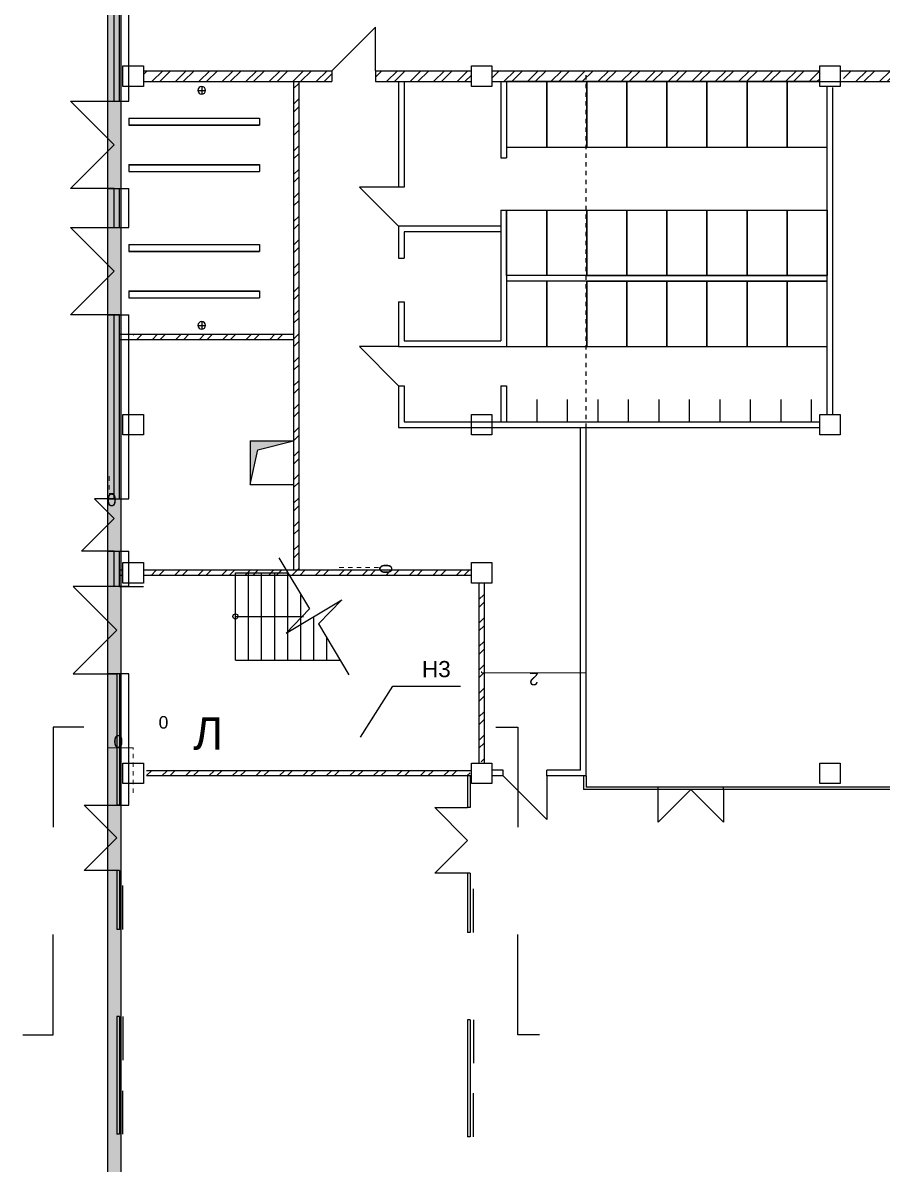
# Model space of a CAD drawing. Header units: metres. Extents: x 183920 to 188551, y 20757 to 23715.
# Drawn here: x 184278.84 to 184298.56, y 20920.39 to 20946.59 of the extents above; entities that cross this region are included whole.
import ezdxf

# ---------------------------------------------------------------- set-up
doc = ezdxf.new("R2010")
doc.units = ezdxf.units.M
for name, pattern in [('RayonDimensionSideLines', [0.02, 0, -0.02]), ('Style_11', [0]), ('Style_19', [0]), ('Style_2', [0]), ('Style_22', [0]), ('Style_24', [0]), ('Style_26', [4.7625e-07, 3.175e-07, -1.5875e-07]), ('Wall Style 01', [0])]:
    doc.linetypes.add(name, pattern=pattern)
for name, color, linetype, true_color in [('brick', 12, 'Continuous', 0xbd0000), ('COLON', 5, 'Continuous', 0x0000ff), ('DOORS', 8, 'Continuous', 0x414141), ('DRAW', 7, 'Continuous', 0xffffff), ('fac', 5, 'Continuous', 0x0000ff), ('GKL', 5, 'Continuous', 0x0000ff), ('Glass', 4, 'Continuous', 0x00ffff), ('MONOLIT', 7, 'Continuous', 0x691639), ('Sanita', 4, 'Continuous', 0x00ffff), ('SENDVICH', 2, 'Continuous', 0xffff00), ('TEXT', 2, 'Continuous', 0xffff00), ('WALL', 7, 'Continuous', 0x000000), ('Walls', 7, 'Continuous', 0x68db4c)]:
    doc.layers.add(name, color=color, linetype=linetype, true_color=true_color)
doc.styles.add('Style_26', font='', dxfattribs={"height": 0.288})
doc.styles.add('Style_31', font='', dxfattribs={"height": 0.288})
doc.styles.add('Style_40', font='', dxfattribs={"height": 0.288})
doc.styles.add('Style_42', font='', dxfattribs={"height": 0.288})
doc.styles.add('Style_43', font='', dxfattribs={"height": 0.288})
doc.styles.add('Style_8', font='', dxfattribs={"height": 0.7417068750000001})
doc.styles.add('Style_9', font='', dxfattribs={"height": 0.3708534375})
doc.styles.get('Style_26').set_extended_font_data('arial')
doc.styles.get('Style_31').set_extended_font_data('arial')
doc.styles.get('Style_40').set_extended_font_data('arial')
doc.styles.get('Style_42').set_extended_font_data('arial')
doc.styles.get('Style_43').set_extended_font_data('arial')
doc.styles.get('Style_8').set_extended_font_data('arial')
doc.styles.get('Style_9').set_extended_font_data('arial')
doc.dimstyles.new('Style_11', dxfattribs={"dimtxt": 0.288, "dimasz": 0.002, "dimexe": 0.002, "dimexo": 0, "dimgap": 0.001, "dimtad": 0, "dimtih": 1, "dimtoh": 1, "dimdec": 0, "dimrnd": 1, "dimzin": 0, "dimdsep": 46, "dimtxsty": 'Style_31', "dimcen": 0.09, "dimadec": 0, "dimazin": 0, "dimtfac": 1, "dimtdec": 4, "dimtix": 1, "dimtofl": 0, "dimtmove": 2, "dimatfit": 3, "dimfxl": 1, "dimtolj": 1, "dimtzin": 0, "dimlwd": 5, "dimlwe": 5, "dimarcsym": 0})
doc.dimstyles.new('Style_20', dxfattribs={"dimtxt": 0.288, "dimasz": 0.002, "dimexe": 0.002, "dimexo": 0, "dimgap": 0.001, "dimtad": 0, "dimtih": 1, "dimtoh": 1, "dimdec": 0, "dimrnd": 1, "dimzin": 0, "dimdsep": 46, "dimtxsty": 'Style_40', "dimcen": 0.09, "dimadec": 0, "dimazin": 0, "dimtfac": 1, "dimtdec": 4, "dimtix": 1, "dimtofl": 0, "dimtmove": 2, "dimatfit": 3, "dimfxl": 1, "dimtolj": 1, "dimtzin": 0, "dimlwd": 5, "dimlwe": 5, "dimarcsym": 0})
doc.dimstyles.new('Style_22', dxfattribs={"dimtxt": 0.288, "dimasz": 0.002, "dimexe": 0.002, "dimexo": 0, "dimgap": 0.001, "dimtad": 0, "dimtih": 1, "dimtoh": 1, "dimdec": 0, "dimrnd": 1, "dimzin": 0, "dimdsep": 46, "dimtxsty": 'Style_42', "dimcen": 0.09, "dimadec": 0, "dimazin": 0, "dimtfac": 1, "dimtdec": 4, "dimtix": 1, "dimtofl": 0, "dimtmove": 2, "dimatfit": 3, "dimfxl": 1, "dimtolj": 1, "dimtzin": 0, "dimlwd": 5, "dimlwe": 5, "dimarcsym": 0})
doc.dimstyles.new('Style_23', dxfattribs={"dimtxt": 0.288, "dimasz": 0.002, "dimexe": 0.002, "dimexo": 0, "dimgap": 0.001, "dimtad": 0, "dimtih": 1, "dimtoh": 1, "dimdec": 0, "dimrnd": 1, "dimzin": 0, "dimdsep": 46, "dimtxsty": 'Style_43', "dimcen": 0.09, "dimadec": 0, "dimazin": 0, "dimtfac": 1, "dimtdec": 4, "dimtix": 1, "dimtofl": 0, "dimtmove": 2, "dimatfit": 3, "dimfxl": 1, "dimtolj": 1, "dimtzin": 0, "dimlwd": 5, "dimlwe": 5, "dimarcsym": 0})
doc.dimstyles.new('Style_6', dxfattribs={"dimtxt": 0.288, "dimasz": 0.002, "dimexe": 0.002, "dimexo": 0, "dimgap": 0.001, "dimtad": 0, "dimtih": 1, "dimtoh": 1, "dimdec": 0, "dimrnd": 1, "dimzin": 0, "dimdsep": 46, "dimtxsty": 'Style_26', "dimcen": 0.09, "dimadec": 0, "dimazin": 0, "dimtfac": 1, "dimtdec": 4, "dimtix": 1, "dimtofl": 0, "dimtmove": 2, "dimatfit": 3, "dimfxl": 1, "dimtolj": 1, "dimtzin": 0, "dimlwd": 5, "dimlwe": 5, "dimarcsym": 0})
pattern_1 = [(45, (-3.600000000000116, 82), (-0.2694076836320746, 0.2694076836320746), []), (45, (-3.420394800000009, 82), (-0.2694076836320746, 0.2694076836320746), [])]
pattern_2 = [(45, (-3.6, 82), (-0.2694076836320746, 0.2694076836320746), []), (45, (-3.420394800000009, 82), (-0.2694076836320746, 0.2694076836320746), [])]

# ---------------------------------------------------------------- blocks, each defined once
blk = doc.blocks.new('*D25')
at = {"layer": 'Defpoints', "color": 0}
for p in [(184289.3674337186, 20931.69432643105), (184289.3674337186, 20931.6700559932), (184291.7674337187, 20931.69432643105)]:
    blk.add_point(p, dxfattribs=at)
at = {"layer": 'Glass', "color": 0, "linetype": 'RayonDimensionSideLines', "lineweight": 5}
for p, q in [((184289.3674337186, 20931.69432643105), (184289.3674337186, 20931.6680559932)), ((184291.7674337187, 20931.69432643105), (184291.7674337187, 20931.6680559932))]:
    blk.add_line(p, q, dxfattribs=at)
at = {"layer": 'Glass', "color": 0, "lineweight": 5}
blk.add_line((184291.7654337187, 20931.6700559932), (184289.3694337186, 20931.6700559932), dxfattribs=at)
at = {"layer": 'Glass', "color": 0}
for points in [[(184289.3694337186, 20931.67038932654), (184289.3694337186, 20931.66972265987), (184289.3674337186, 20931.6700559932)], [(184291.7654337187, 20931.66972265987), (184291.7654337187, 20931.67038932654), (184291.7674337187, 20931.6700559932)]]:
    blk.add_solid(points, dxfattribs=at)
at = {"layer": 'Glass', "color": 0, "insert": (184290.5674337187, 20931.5250559932), "char_height": 0.288, "attachment_point": 5, "rotation": 180, "style": 'Style_43'}
blk.add_mtext('\\A1;2 ', dxfattribs=at)
blk = doc.blocks.new('*D51')
at = {"layer": 'brick', "color": 0, "linetype": 'RayonDimensionSideLines', "lineweight": 5}
for p, q in [((184286.1013550665, 20934.0865425922), (184287.0252502673, 20934.0865425922)), ((184286.1013550665, 20934.02154259391), (184287.0252502673, 20934.02154259391))]:
    blk.add_line(p, q, dxfattribs=at)
at = {"layer": 'brick', "color": 0, "lineweight": 5}
blk.add_line((184287.0232502673, 20934.0845425922), (184287.0232502673, 20934.02354259391), dxfattribs=at)
at = {"layer": 'brick', "color": 0}
for points in [[(184287.0235836006, 20934.0845425922), (184287.022916934, 20934.0845425922), (184287.0232502673, 20934.0865425922)], [(184287.022916934, 20934.02354259391), (184287.0235836006, 20934.02354259391), (184287.0232502673, 20934.02154259391)]]:
    blk.add_solid(points, dxfattribs=at)
at = {"layer": 'Defpoints', "color": 0}
for p in [(184286.1013550665, 20934.0865425922), (184286.1013550665, 20934.02154259391), (184287.0232502673, 20934.02154259391)]:
    blk.add_point(p, dxfattribs=at)
at = {"layer": 'brick', "color": 0, "insert": (184287.1682502673, 20934.05404259306), "char_height": 0.288, "attachment_point": 5, "rotation": 270, "style": 'Style_31'}
blk.add_mtext('\\A1;0 ', dxfattribs=at)
blk = doc.blocks.new('*D111')
at = {"layer": 'Defpoints', "color": 0}
for p in [(184280.7874337187, 20929.94932839876), (184280.7874337187, 20929.70152286992), (184281.2674337187, 20929.70152286992)]:
    blk.add_point(p, dxfattribs=at)
at = {"layer": 'SENDVICH', "color": 0, "linetype": 'RayonDimensionSideLines', "lineweight": 5}
for p, q in [((184280.7874337187, 20929.70152286992), (184280.7874337187, 20929.95132839876)), ((184281.2674337187, 20929.70152286992), (184281.2674337187, 20929.95132839876))]:
    blk.add_line(p, q, dxfattribs=at)
at = {"layer": 'SENDVICH', "color": 0, "lineweight": 5}
blk.add_line((184281.2654337187, 20929.94932839876), (184280.7894337187, 20929.94932839876), dxfattribs=at)
at = {"layer": 'SENDVICH', "color": 0}
for points in [[(184280.7894337187, 20929.94966173209), (184280.7894337187, 20929.94899506543), (184280.7874337187, 20929.94932839876)], [(184281.2654337187, 20929.94899506543), (184281.2654337187, 20929.94966173209), (184281.2674337187, 20929.94932839876)]]:
    blk.add_solid(points, dxfattribs=at)
at = {"layer": 'SENDVICH', "color": 0, "insert": (184281.0274337186, 20930.09432839876), "char_height": 0.288, "attachment_point": 5, "rotation": 180, "style": 'Style_26'}
blk.add_mtext('\\A1;0 ', dxfattribs=at)
blk = doc.blocks.new('*D118')
at = {"layer": 'Defpoints', "color": 0}
for p in [(184280.8174337187, 20936.17789154683), (184280.9324337186, 20936.17789154683), (184280.8174337187, 20935.78334811245)]:
    blk.add_point(p, dxfattribs=at)
at = {"layer": 'TEXT', "color": 0, "linetype": 'RayonDimensionSideLines', "lineweight": 5}
for p, q in [((184280.8174337187, 20936.17789154683), (184280.8174337187, 20935.78134811245)), ((184280.9324337186, 20936.17789154683), (184280.9324337186, 20935.78134811245))]:
    blk.add_line(p, q, dxfattribs=at)
at = {"layer": 'TEXT', "color": 0, "lineweight": 5}
blk.add_line((184280.9304337186, 20935.78334811245), (184280.8194337187, 20935.78334811245), dxfattribs=at)
at = {"layer": 'TEXT', "color": 0}
for points in [[(184280.8194337187, 20935.78368144578), (184280.8194337187, 20935.78301477911), (184280.8174337187, 20935.78334811245)], [(184280.9304337186, 20935.78301477911), (184280.9304337186, 20935.78368144578), (184280.9324337186, 20935.78334811245)]]:
    blk.add_solid(points, dxfattribs=at)
at = {"layer": 'TEXT', "color": 0, "insert": (184280.8749337186, 20935.63834811245), "char_height": 0.288, "attachment_point": 5, "rotation": 180, "style": 'Style_40'}
blk.add_mtext('\\A1;0 ', dxfattribs=at)
blk = doc.blocks.new('*D153')
at = {"layer": 'Defpoints', "color": 0}
for p in [(184281.2674337187, 20929.94932839876), (184281.2674337187, 20928.91114983366), (184281.3674337186, 20928.91114983366)]:
    blk.add_point(p, dxfattribs=at)
at = {"layer": 'SENDVICH', "color": 0, "linetype": 'RayonDimensionSideLines', "lineweight": 5}
for p, q in [((184281.2674337187, 20928.91114983366), (184281.2674337187, 20929.95132839876)), ((184281.3674337186, 20928.91114983366), (184281.3674337186, 20929.95132839876))]:
    blk.add_line(p, q, dxfattribs=at)
at = {"layer": 'SENDVICH', "color": 0, "lineweight": 5}
blk.add_line((184281.3654337186, 20929.94932839876), (184281.2694337187, 20929.94932839876), dxfattribs=at)
at = {"layer": 'SENDVICH', "color": 0}
for points in [[(184281.2694337187, 20929.94966173209), (184281.2694337187, 20929.94899506543), (184281.2674337187, 20929.94932839876)], [(184281.3654337186, 20929.94899506543), (184281.3654337186, 20929.94966173209), (184281.3674337186, 20929.94932839876)]]:
    blk.add_solid(points, dxfattribs=at)
at = {"layer": 'SENDVICH', "color": 0, "insert": (184282.0641347978, 20930.53432839876), "char_height": 0.288, "attachment_point": 5, "rotation": 180, "style": 'Style_42'}
blk.add_mtext('\\A1;0 ', dxfattribs=at)
blk = doc.blocks.new('AC584E3954')
at = {"layer": 'Glass', "linetype": 'Style_19'}
for points in [[(-0.8850831972660963, -1.234254007406082), (-0.8850831972660963, -1.174254007406082)], [(0.6149168027339037, -1.234254007406082), (0.6149168027339037, -1.984254007406082), (-0.1350831972660962, -1.234254007406082), (-0.8850831972660963, -1.984254007406082), (-0.8850831972660963, -1.234254007406082)], [(0.6149168027339037, -1.234254007406082), (0.6149168027339037, -1.174254007406082)]]:
    blk.add_lwpolyline(points, dxfattribs=at)

msp = doc.modelspace()

# ---------------------------------------------------------------- hatches: boundary and pattern name
at = {"layer": 'brick', "transparency": 33554483}
msp.add_hatch(color=256, dxfattribs=at).paths.add_polyline_path([(184285.0524337187, 20936.99154259391), (184284.0524337187, 20936.99154259391), (184284.0524337187, 20935.99154259391), (184284.2308287312, 20936.78941751469), (184285.0524337187, 20936.99154259391)], flags=0)
at = {"layer": 'DRAW'}
h = msp.add_hatch(dxfattribs=at)
h.set_pattern_fill('PATTERN_6', color=256, scale=0.04, style=0, pattern_type=2)
h.set_pattern_definition(pattern_2)
h.paths.add_polyline_path([(184285.9324337186, 20945.48654259391), (184281.6024337187, 20945.48654259391), (184281.6024337187, 20945.36154259391), (184285.9324337186, 20945.36154259391), (184285.9324337186, 20945.48654259391)], flags=0)
h.paths.add_polyline_path([(184285.9324337186, 20945.36154259391), (184281.6024337187, 20945.36154259391), (184281.6024337187, 20945.23654259391), (184285.9324337186, 20945.23654259391), (184285.9324337186, 20945.36154259391)], flags=0)
h = msp.add_hatch(dxfattribs=at)
h.set_pattern_fill('PATTERN_6', color=256, scale=0.04, style=0, pattern_type=2)
h.set_pattern_definition(pattern_2)
h.paths.add_polyline_path([(184289.1324337187, 20945.48654259391), (184286.9324337186, 20945.48654259391), (184286.9324337186, 20945.36154259391), (184289.1324337187, 20945.36154259391), (184289.1324337187, 20945.48654259391)], flags=0)
h.paths.add_polyline_path([(184289.1324337187, 20945.36154259391), (184286.9324337186, 20945.36154259391), (184286.9324337186, 20945.23654259391), (184289.1324337187, 20945.23654259391), (184289.1324337187, 20945.36154259391)], flags=0)
h = msp.add_hatch(dxfattribs=at)
h.set_pattern_fill('PATTERN_6', color=256, scale=0.04, style=0, pattern_type=2)
h.set_pattern_definition(pattern_2)
h.paths.add_polyline_path([(184291.7674337187, 20945.48654259391), (184289.6024337187, 20945.48654259391), (184289.6024337187, 20945.36154259391), (184291.7674337187, 20945.36154259391), (184291.7674337187, 20945.48654259391)], flags=0)
h.paths.add_polyline_path([(184291.7674337187, 20945.36154259391), (184289.6024337187, 20945.36154259391), (184289.6024337187, 20945.23654259391), (184291.7674337187, 20945.23654259391), (184291.7674337187, 20945.36154259391)], flags=0)
h.paths.add_polyline_path([(184297.1324337187, 20945.48654259391), (184291.7674337187, 20945.48654259391), (184291.7674337187, 20945.36154259391), (184297.1324337187, 20945.36154259391), (184297.1324337187, 20945.48654259391)], flags=0)
h.paths.add_polyline_path([(184297.1324337187, 20945.36154259391), (184291.7674337187, 20945.36154259391), (184291.7674337187, 20945.23654259391), (184297.1324337187, 20945.23654259391), (184297.1324337187, 20945.36154259391)], flags=0)
h = msp.add_hatch(dxfattribs=at)
h.set_pattern_fill('PATTERN_0', color=256, scale=0.04, style=0, pattern_type=2)
h.set_pattern_definition(pattern_1)
edge = h.paths.add_edge_path(flags=0)
edge.add_line((184313.1337672897, 20945.48654259391), (184305.6011001476, 20945.48654259391))
edge.add_arc((184305.3674337187, 20945.36154259395), 0.2649999999874382, -9.55702716964879e-09, 28.14458129912009, ccw=False)
edge.add_arc((184305.3674337187, 20945.36154259387), 0.2649999999903344, -28.144581298963203, 9.400025646755239e-09, ccw=False)
edge.add_line((184305.6011001476, 20945.23654259391), (184313.1337672897, 20945.23654259391))
edge.add_arc((184313.3674337187, 20945.36154259392), 0.2650000000050169, 180.0000000031585, 208.1445813115076, ccw=False)
edge.add_arc((184313.3674337187, 20945.3615425939), 0.2650000000026288, 151.855418688363, 179.9999999969709, ccw=False)
edge.add_line((184313.1337672897, 20945.48654259391), (184313.1337672897, 20945.48654259391))
edge = h.paths.add_edge_path(flags=0)
edge.add_line((184321.1337672897, 20945.48654259391), (184313.6011001476, 20945.48654259391))
edge.add_arc((184313.3674337187, 20945.36154259395), 0.2649999999874382, -9.55702716964879e-09, 28.14458129912009, ccw=False)
edge.add_arc((184313.3674337187, 20945.36154259387), 0.2649999999903344, -28.144581298963203, 9.400025646755239e-09, ccw=False)
edge.add_line((184313.6011001476, 20945.23654259391), (184321.1337672897, 20945.23654259391))
edge.add_arc((184321.3674337187, 20945.36154259392), 0.2650000000050823, 180.0000000031621, 208.1445813115041, ccw=False)
edge.add_arc((184321.3674337187, 20945.3615425939), 0.265000000002498, 151.8554186883559, 179.999999996978, ccw=False)
edge.add_line((184321.1337672897, 20945.48654259391), (184321.1337672897, 20945.48654259391))
edge = h.paths.add_edge_path(flags=0)
edge.add_arc((184329.3674337187, 20945.3615425939), 0.2650000000025853, 151.8554186883606, 179.9999999969732, ccw=False)
edge.add_line((184329.1337672897, 20945.48654259391), (184321.6011001476, 20945.48654259391))
edge.add_arc((184321.3674337187, 20945.36154259395), 0.2649999999873728, -9.560608305037022e-09, 28.144581299123615, ccw=False)
edge.add_arc((184321.3674337187, 20945.36154259387), 0.2649999999903997, -28.144581298959622, 9.39661504162359e-09, ccw=False)
edge.add_line((184321.6011001476, 20945.23654259391), (184329.1337672897, 20945.23654259391))
edge.add_arc((184329.3674337187, 20945.36154259392), 0.2650000000050823, 180.0000000031621, 208.1445813115041, ccw=False)
edge.add_line((184329.1024337187, 20945.36154259391), (184329.1024337187, 20945.36154259391))
edge = h.paths.add_edge_path(flags=0)
edge.add_line((184329.6799337186, 20945.48654259391), (184329.6011001476, 20945.48654259391))
edge.add_arc((184329.3674337187, 20945.36154259395), 0.2649999999880987, -9.52110212892876e-09, 28.14458129908428, ccw=False)
edge.add_arc((184329.3674337187, 20945.36154259387), 0.2649999999905304, -28.144581298952573, 9.389395927428268e-09, ccw=False)
edge.add_line((184329.6011001476, 20945.23654259391), (184329.8049337186, 20945.23654259391))
edge.add_line((184329.8049337186, 20945.23654259391), (184329.6799337186, 20945.48654259391))
edge.add_line((184329.6799337186, 20945.48654259391), (184329.6799337186, 20945.48654259391))
edge = h.paths.add_edge_path(flags=0)
edge.add_spline(control_points=[(184297.6565703646, 20945.23654259391), (184297.6914394305, 20945.31719799207), (184297.6914394305, 20945.40588719575), (184297.6565703646, 20945.48654259391)], knot_values=[0, 0, 0, 0, 1, 1, 1, 1], degree=3, periodic=0)
edge.add_line((184297.6565703646, 20945.48654259391), (184305.1337672897, 20945.48654259391))
edge.add_spline(control_points=[(184305.1337672897, 20945.48654259391), (184305.0913037434, 20945.40716415197), (184305.0913037434, 20945.31592103585), (184305.1337672897, 20945.23654259391)], knot_values=[0, 0, 0, 0, 1, 1, 1, 1], degree=3, periodic=0)
edge.add_line((184305.1337672897, 20945.23654259391), (184297.6565703646, 20945.23654259391))
h = msp.add_hatch(dxfattribs=at)
h.set_pattern_fill('PATTERN_6', color=256, scale=0.04, style=0, pattern_type=2)
h.set_pattern_definition(pattern_2)
h.paths.add_polyline_path([(184285.0524337187, 20939.44154259391), (184281.3674337186, 20939.44154259391), (184281.3674337186, 20939.32154259391), (184285.0524337187, 20939.32154259391), (184285.0524337187, 20939.44154259391)], flags=0)
h.paths.add_polyline_path([(184281.2674337187, 20939.44154259391), (184281.0524337187, 20939.44154259391), (184281.0524337187, 20939.32154259391), (184281.2674337187, 20939.32154259391), (184281.2674337187, 20939.44154259391)], flags=0)
h.paths.add_polyline_path([(184285.1724337187, 20945.23654259391), (184285.0524337187, 20945.23654259391), (184285.0524337187, 20937.36154259391), (184285.1724337187, 20937.36154259391), (184285.1724337187, 20945.23654259391)], flags=0)
h.paths.add_polyline_path([(184285.1724337187, 20937.36154259391), (184285.0524337187, 20937.36154259391), (184285.0524337187, 20934.02154259391), (184285.1724337187, 20934.02154259391), (184285.1724337187, 20937.36154259391)], flags=0)
h = msp.add_hatch(dxfattribs=at)
h.set_pattern_fill('PATTERN_0', color=256, scale=0.04, style=0, pattern_type=2)
h.set_pattern_definition(pattern_1)
edge = h.paths.add_edge_path(flags=0)
edge.add_line((184284.7314337183, 20934.02154259391), (184281.6255519087, 20934.02154259391))
edge.add_arc((184281.3674337187, 20933.961542594), 0.2649999999770868, -1.8718083083513193e-08, 13.086104739404675, ccw=False)
edge.add_arc((184281.3674337187, 20933.96154259382), 0.2649999999989385, -13.086104738862787, 1.896262347145239e-08, ccw=False)
edge.add_line((184281.6255519087, 20933.90154259391), (184284.8034337184, 20933.90154259391))
edge.add_line((184284.8034337184, 20933.90154259391), (184284.7314337183, 20934.02154259391))
edge.add_line((184284.7314337183, 20934.02154259391), (184284.7314337183, 20934.02154259391))
edge = h.paths.add_edge_path(flags=0)
edge.add_line((184289.1093155287, 20934.02154259391), (184284.7314337183, 20934.02154259391))
edge.add_line((184284.7314337183, 20934.02154259391), (184284.8034337184, 20933.90154259391))
edge.add_line((184284.8034337184, 20933.90154259391), (184289.1093155287, 20933.90154259391))
edge.add_arc((184289.3674337186, 20933.96154259382), 0.2649999999986775, 179.9999999810309, 193.0861047388693, ccw=False)
edge.add_arc((184289.3674337186, 20933.961542594), 0.2649999999778771, 166.9138952606149, 180.0000000186984, ccw=False)
edge.add_line((184289.1093155287, 20934.02154259391), (184289.1093155287, 20934.02154259391))
edge = h.paths.add_edge_path(flags=0)
edge.add_arc((184289.3674337186, 20933.96154259396), 0.2650000000545018, 256.9138952420389, 283.08610475796115, ccw=False)
edge.add_line((184289.3074337186, 20933.70342440393), (184289.3074337186, 20929.61966078389))
edge.add_arc((184289.3674337186, 20929.36154259386), 0.2650000000539876, 76.91389524201298, 103.08610475798702, ccw=False)
edge.add_line((184289.4274337187, 20929.61966078389), (184289.4274337187, 20933.70342440393))
edge.add_line((184289.4274337187, 20933.70342440393), (184289.4274337187, 20933.70342440393))
edge = h.paths.add_edge_path(flags=0)
edge.add_spline(control_points=[(184281.6766666406, 20929.30154259391), (184281.6843745148, 20929.34126806837), (184281.6843745148, 20929.38181711945), (184281.6766666406, 20929.42154259391)], knot_values=[0, 0, 0, 0, 1, 1, 1, 1], degree=3, periodic=0)
edge.add_line((184281.6766666406, 20929.42154259391), (184289.1093155287, 20929.42154259391))
edge.add_spline(control_points=[(184289.1093155287, 20929.42154259391), (184289.1001084408, 20929.38193397941), (184289.1001084408, 20929.34115120842), (184289.1093155287, 20929.30154259391)], knot_values=[0, 0, 0, 0, 1, 1, 1, 1], degree=3, periodic=0)
edge.add_line((184289.1093155287, 20929.30154259391), (184281.6766666406, 20929.30154259391))
at = {"layer": 'Walls', "transparency": 33554483}
msp.add_hatch(color=256, dxfattribs=at).paths.add_polyline_path([(184280.7873232882, 20827.01502501898), (184280.7874337187, 20949.5636759183), (184281.0874337186, 20949.56367591777), (184281.0874335005, 20827.01513549003), (184280.7873232882, 20827.01502501898)], flags=0)

# ---------------------------------------------------------------- linework, layer by layer
at = {"layer": 'brick', "linetype": 'Style_19'}
for points in [[(184281.6024337187, 20945.48654259391), (184285.9324337186, 20945.48654259391)], [(184285.9324337186, 20945.48654259391), (184285.9324337186, 20945.23654259391)], [(184286.9324337186, 20945.48654259391), (184286.9324337186, 20945.23654259391)], [(184286.9324337186, 20945.48654259391), (184289.1337672897, 20945.48654259391)], [(184289.6024337187, 20945.48654259391), (184297.1324337187, 20945.48654259391)], [(184297.6024337187, 20945.48654259391), (184305.1337672897, 20945.48654259391)], [(184281.6024337187, 20945.23654259391), (184285.9324337186, 20945.23654259391)], [(184282.9424337187, 20945.12454259391), (184282.9424337187, 20944.94854259391)], [(184285.0524337187, 20945.23654259391), (184285.0524337187, 20934.02154259391)], [(184285.1724337187, 20945.23654259391), (184285.1724337187, 20934.02154259391)], [(184286.9324337186, 20945.23654259391), (184289.1337672897, 20945.23654259391)], [(184289.6024337187, 20945.23654259391), (184305.1337672897, 20945.23654259391)], [(184282.8544337187, 20945.03654259391), (184283.0304337186, 20945.03654259391)], [(184282.8544337187, 20939.64154259391), (184283.0304337186, 20939.64154259391)], [(184282.9424337187, 20939.72954259391), (184282.9424337187, 20939.55354259391)], [(184281.0524337187, 20939.44154259391), (184285.0524337187, 20939.44154259391)], [(184281.0524337187, 20939.32154259391), (184285.0524337187, 20939.32154259391)], [(184284.0524337187, 20936.99154259391), (184284.0524337187, 20935.99154259391)], [(184284.0524337187, 20936.99154259391), (184285.0524337187, 20936.99154259391)], [(184284.2308287312, 20936.78941751469), (184285.0524337187, 20936.99154259391)], [(184284.0524337187, 20935.99154259391), (184284.2308287312, 20936.78941751469)], [(184284.0524337187, 20935.99154259391), (184285.0524337187, 20935.99154259391)], [(184281.1324337187, 20934.02154259391), (184281.0524337187, 20934.02154259391)], [(184281.1324337187, 20934.02154259391), (184281.0524337187, 20934.02154259391)], [(184281.1324337187, 20933.90154259391), (184281.0524337187, 20933.90154259391)], [(184289.1324337187, 20934.02154259391), (184281.6024337187, 20934.02154259391)], [(184289.1324337187, 20933.90154259391), (184281.6024337187, 20933.90154259391)], [(184289.3074337186, 20933.72654259391), (184289.3074337186, 20929.59654259391)], [(184289.4274337187, 20933.72654259391), (184289.4274337187, 20929.59654259391)], [(184289.1324337187, 20929.42154259391), (184281.6766666406, 20929.42154259391)], [(184289.1324337187, 20929.30154259391), (184281.6766666406, 20929.30154259391)]]:
    msp.add_lwpolyline(points, dxfattribs=at)
for points in [[(184283.0304337186, 20945.03654259391, 1), (184282.8544337187, 20945.03654259391, 1), (184283.0304337186, 20945.03654259391)], [(184283.0304337186, 20939.64154259391, 1), (184282.8544337187, 20939.64154259391, 1), (184283.0304337186, 20939.64154259391)]]:
    msp.add_lwpolyline(points, format="xyb", close=True, dxfattribs=at)
at = {"layer": 'COLON', "linetype": 'Style_2'}
for points in [[(184281.1324337187, 20945.59654259391), (184281.6024337187, 20945.59654259391), (184281.6024337187, 20945.12654259391), (184281.1324337187, 20945.12654259391), (184281.1324337187, 20945.59654259391)], [(184289.1324337187, 20945.59654259391), (184289.6024337187, 20945.59654259391), (184289.6024337187, 20945.12654259391), (184289.1324337187, 20945.12654259391), (184289.1324337187, 20945.59654259391)], [(184297.1324337187, 20945.59654259391), (184297.6024337187, 20945.59654259391), (184297.6024337187, 20945.12654259391), (184297.1324337187, 20945.12654259391), (184297.1324337187, 20945.59654259391)], [(184281.1324337187, 20937.59654259391), (184281.6024337187, 20937.59654259391), (184281.6024337187, 20937.12654259391), (184281.1324337187, 20937.12654259391), (184281.1324337187, 20937.59654259391)], [(184289.1324337187, 20937.59654259391), (184289.6024337187, 20937.59654259391), (184289.6024337187, 20937.12654259391), (184289.1324337187, 20937.12654259391), (184289.1324337187, 20937.59654259391)], [(184297.1324337187, 20937.59654259391), (184297.6024337187, 20937.59654259391), (184297.6024337187, 20937.12654259391), (184297.1324337187, 20937.12654259391), (184297.1324337187, 20937.59654259391)], [(184281.1324337187, 20934.19654259391), (184281.6024337187, 20934.19654259391), (184281.6024337187, 20933.72654259391), (184281.1324337187, 20933.72654259391), (184281.1324337187, 20934.19654259391)], [(184289.1324337187, 20934.19654259391), (184289.6024337187, 20934.19654259391), (184289.6024337187, 20933.72654259391), (184289.1324337187, 20933.72654259391), (184289.1324337187, 20934.19654259391)], [(184281.1324337187, 20929.59654259391), (184281.6024337187, 20929.59654259391), (184281.6024337187, 20929.12654259391), (184281.1324337187, 20929.12654259391), (184281.1324337187, 20929.59654259391)], [(184289.1324337187, 20929.59654259391), (184289.6024337187, 20929.59654259391), (184289.6024337187, 20929.12654259391), (184289.1324337187, 20929.12654259391), (184289.1324337187, 20929.59654259391)], [(184297.1324337187, 20929.59654259391), (184297.6024337187, 20929.59654259391), (184297.6024337187, 20929.12654259391), (184297.1324337187, 20929.12654259391), (184297.1324337187, 20929.59654259391)]]:
    msp.add_lwpolyline(points, close=True, dxfattribs=at)
at = {"layer": 'DOORS', "linetype": 'Style_24'}
msp.add_lwpolyline([(184286.9324337186, 20945.48654259391), (184286.9324337186, 20946.48654259391), (184285.9324337186, 20945.48654259391)], dxfattribs=at)
at = {"layer": 'DOORS', "linetype": 'Style_19'}
for points in [[(184280.9324337186, 20942.78654259391), (184279.9324337186, 20942.78654259391), (184280.9324337186, 20943.78654259391), (184279.9324337186, 20944.78654259391), (184280.9324337186, 20944.78654259391)], [(184287.4624337186, 20942.81654259391), (184286.5624337186, 20942.81654259392), (184287.4624337186, 20941.91654259391)], [(184280.9324337186, 20939.88654259391), (184279.9324337186, 20939.88654259391), (184280.9324337186, 20940.88654259391), (184279.9324337186, 20941.88654259391), (184280.9324337186, 20941.88654259391)], [(184287.4624337186, 20939.15654259392), (184286.5624337186, 20939.15654259392), (184287.4624337186, 20938.25654259392)], [(184280.9324337186, 20935.66154259391), (184280.4824337187, 20935.66154259391), (184280.9324337186, 20935.21154259391)], [(184280.9324337186, 20934.46154259391), (184280.1824337186, 20934.46154259391), (184280.9324337186, 20935.21154259391)], [(184290.8624337183, 20929.30154259391), (184290.8624337183, 20928.30154259391), (184289.8624337183, 20929.30154259391)]]:
    msp.add_lwpolyline(points, dxfattribs=at)
at = {"layer": 'fac', "linetype": 'Style_19'}
msp.add_lwpolyline([(184281.0524337187, 20933.64654259391), (184281.6024337187, 20933.64654259391)], dxfattribs=at)
at = {"layer": 'GKL', "linetype": 'Style_26'}
msp.add_lwpolyline([(184291.7674337187, 20929.28654259391), (184291.7674337187, 20945.48654259391)], dxfattribs=at)
at = {"layer": 'GKL', "linetype": 'Style_19'}
for points in [[(184287.4624337186, 20945.23654259391), (184287.4624337186, 20942.81654259391)], [(184287.5924337186, 20945.23654259391), (184287.5924337186, 20942.81654259391)], [(184289.8124337186, 20945.23654259391), (184289.8124337186, 20943.48654259391)], [(184289.9424337187, 20945.23654259391), (184289.9424337187, 20943.48654259391)], [(184297.3024337187, 20937.59654259391), (184297.3024337187, 20945.10463794234)], [(184297.4324337186, 20937.59654259391), (184297.4324337186, 20945.10463794234)], [(184289.8124337186, 20943.48654259391), (184289.9424337187, 20943.48654259391)], [(184287.5924337186, 20942.81654259391), (184287.4624337186, 20942.81654259391)], [(184289.8124337186, 20942.28654259391), (184289.9424337187, 20942.28654259391)], [(184289.8124337186, 20942.28654259391), (184289.8124337186, 20939.28654259392)], [(184289.9424337187, 20942.28654259391), (184289.9424337187, 20939.15654259391)], [(184289.8124337186, 20941.91654259391), (184287.4624337186, 20941.91654259391)], [(184287.4624337186, 20941.91654259391), (184287.4624337186, 20941.18607300745)], [(184287.5924337186, 20941.78654259391), (184287.5924337186, 20941.18607300745)], [(184289.8124337186, 20941.78654259391), (184287.5924337186, 20941.78654259391)], [(184287.4624337186, 20941.18607300745), (184287.5924337186, 20941.18607300745)], [(184291.7848552463, 20940.78654259391), (184297.3024337187, 20940.78654259391)], [(184291.7848552463, 20940.65654259391), (184297.3024337187, 20940.65654259391)], [(184287.4624337186, 20940.18607300744), (184287.4624337186, 20939.15654259392)], [(184287.4624337186, 20940.18607300744), (184287.5924337186, 20940.18607300744)], [(184287.5924337186, 20940.18607300744), (184287.5924337186, 20939.28654259392)], [(184287.4624337186, 20939.15654259392), (184289.8124337186, 20939.15654259392)], [(184287.5924337186, 20939.28654259392), (184289.8124337186, 20939.28654259392)], [(184289.8124337186, 20939.15654259391), (184289.9424337187, 20939.15654259391)], [(184287.4624337186, 20938.25654259392), (184287.5924337186, 20938.25654259392)], [(184287.4624337186, 20938.25654259392), (184287.4624337186, 20937.29654259391)], [(184287.5924337186, 20938.25654259392), (184287.5924337186, 20937.42654259392)], [(184289.8124337186, 20938.25654259391), (184289.9424337187, 20938.25654259391)], [(184289.8124337186, 20938.25654259391), (184289.8124337186, 20937.42654259391)], [(184289.9424337187, 20938.25654259391), (184289.9424337187, 20937.42654259391)], [(184287.4624337186, 20937.29654259391), (184297.1105290671, 20937.29654259391)], [(184287.5924337186, 20937.42654259392), (184297.1105290671, 20937.42654259391)], [(184291.6374337187, 20929.43154259391), (184291.6374337187, 20937.29654259391)], [(184291.7674337187, 20929.30154259391), (184291.7674337187, 20937.29654259391)], [(184289.8624337183, 20929.43154259391), (184289.6024337187, 20929.43154259391)], [(184289.8624337183, 20929.30154259391), (184289.8624337183, 20929.43154259391)], [(184290.8624337183, 20929.30154259391), (184290.8624337183, 20929.43154259391)], [(184291.6374337187, 20929.43154259391), (184290.8624337183, 20929.43154259391)], [(184289.8624337183, 20929.30154259391), (184289.6024337187, 20929.30154259391)], [(184291.7674337187, 20929.30154259391), (184290.8624337183, 20929.30154259391)]]:
    msp.add_lwpolyline(points, dxfattribs=at)
at = {"layer": 'Glass', "linetype": 'Style_19'}
for points in [[(184280.9924337186, 20933.64654259391), (184279.9924337186, 20933.64654259391), (184280.9924337186, 20932.64654259391), (184279.9924337186, 20931.64654259391), (184280.9924337186, 20931.64654259391)], [(184281.0524337187, 20931.64654259391), (184280.9924337186, 20931.64654259391)], [(184280.9924337186, 20931.64654259391), (184280.9924337186, 20928.62678132651)], [(184281.0524337187, 20931.64654259391), (184281.0524337187, 20928.62678132651)], [(184289.0423147919, 20929.30154259391), (184289.042318879, 20928.57278132651)], [(184289.1023147919, 20929.30154259391), (184289.102318879, 20928.57278132651)], [(184291.7074337187, 20929.30154259391), (184291.7074337187, 20928.98654259391)], [(184291.7674337187, 20929.30154259391), (184291.7674337187, 20929.04654259391)], [(184329.3674337186, 20928.98654259391), (184291.7074337187, 20928.98654259391)], [(184329.3674337186, 20929.04654259391), (184291.7674337187, 20929.04654259391)], [(184280.9924337186, 20927.12678132651), (184280.2424337186, 20927.12678132651), (184280.9924337186, 20927.87678132651), (184280.2424337186, 20928.62678132651), (184280.9924337186, 20928.62678132651)], [(184281.0524337187, 20928.62678132651), (184280.9924337186, 20928.62678132651)], [(184289.0423272914, 20927.07278132651), (184288.2923272914, 20927.07277712031), (184289.0423230852, 20927.82278132651), (184288.292318879, 20928.57277712031), (184289.042318879, 20928.57278132651)], [(184289.102318879, 20928.57278132651), (184289.042318879, 20928.57278132651)], [(184281.0524337187, 20927.12678132651), (184280.9924337186, 20927.12678132651)], [(184280.9924337186, 20927.12678132651), (184280.9924337186, 20925.77654259391)], [(184281.0524337187, 20927.12678132651), (184281.0524337187, 20925.77654259391)], [(184289.0423272914, 20927.07278132651), (184289.0423349537, 20925.70654259391)], [(184289.1023272914, 20927.07278132651), (184289.0423272914, 20927.07278132651)], [(184289.1023272914, 20927.07278132651), (184289.1023349537, 20925.70654259391)], [(184281.1343637002, 20925.77654259391), (184281.1343637002, 20926.78554259391)], [(184289.1842649353, 20925.70654259391), (184289.1842649353, 20926.70654259391)], [(184281.0524337187, 20925.77654259391), (184280.9924337186, 20925.77654259391)], [(184289.1023349537, 20925.70654259391), (184289.0423349537, 20925.70654259391)], [(184280.9924337186, 20923.77654259391), (184280.9924337186, 20921.07654259391)], [(184281.0524337187, 20923.77654259391), (184280.9924337186, 20923.77654259391)], [(184281.0524337187, 20923.77654259391), (184281.0524337187, 20921.07654259391)], [(184281.1343637002, 20923.77654259391), (184281.1343637002, 20922.77654259391)], [(184289.0423550022, 20923.70654259391), (184289.0423919916, 20921.01654259391)], [(184289.1023550022, 20923.70654259391), (184289.0423550022, 20923.70654259391)], [(184289.1023550022, 20923.70654259391), (184289.1023919916, 20921.01654259391)], [(184289.1842649353, 20923.70654259391), (184289.1842649353, 20922.70654259391)], [(184281.1343637002, 20921.07654259391), (184281.1343637002, 20922.07654259391)], [(184289.1843219732, 20921.01654259391), (184289.1843219732, 20922.01654259391)], [(184281.0524337187, 20921.07654259391), (184280.9924337186, 20921.07654259391)], [(184289.1023919916, 20921.01654259391), (184289.0423919916, 20921.01654259391)]]:
    msp.add_lwpolyline(points, dxfattribs=at)
at = {"layer": 'MONOLIT', "linetype": 'Style_19'}
for points in [[(184281.2674337187, 20944.78654259391), (184281.2674337187, 20950.31927004843)], [(184280.7874337187, 20944.78654259391), (184280.7874337187, 20949.5636759183)], [(184280.7874337187, 20944.78654259391), (184281.2674337187, 20944.78654259391)], [(184281.2674337187, 20944.40154259391), (184281.2674337187, 20944.24154259391)], [(184281.2674337187, 20944.40154259391), (184284.2674337187, 20944.40154259391)], [(184281.2674337187, 20944.39544401247), (184284.2674337187, 20944.39544401247)], [(184284.2674337187, 20944.40154259391), (184284.2674337187, 20944.24154259391)], [(184281.2674337187, 20944.24764117536), (184284.2674337187, 20944.24764117536)], [(184281.2674337187, 20944.24154259391), (184284.2674337187, 20944.24154259391)], [(184281.2674337187, 20943.33154259391), (184281.2674337187, 20943.17154259391)], [(184281.2674337187, 20943.33154259391), (184284.2674337187, 20943.33154259391)], [(184281.2674337187, 20943.32544401247), (184284.2674337187, 20943.32544401247)], [(184284.2674337187, 20943.33154259391), (184284.2674337187, 20943.17154259391)], [(184281.2674337187, 20943.17764117536), (184284.2674337187, 20943.17764117536)], [(184281.2674337187, 20943.17154259391), (184284.2674337187, 20943.17154259391)], [(184280.7874337187, 20941.88654259391), (184280.7874337187, 20942.78654259391)], [(184280.7874337187, 20942.78654259391), (184281.2674337187, 20942.78654259391)], [(184281.2674337187, 20941.88654259391), (184281.2674337187, 20942.78654259391)], [(184280.7874337187, 20941.88654259391), (184281.2674337187, 20941.88654259391)], [(184281.2674337187, 20941.50154259391), (184281.2674337187, 20941.34154259391)], [(184281.2674337187, 20941.50154259391), (184284.2674337187, 20941.50154259391)], [(184281.2674337187, 20941.49544401247), (184284.2674337187, 20941.49544401247)], [(184284.2674337187, 20941.50154259391), (184284.2674337187, 20941.34154259391)], [(184281.2674337187, 20941.34764117535), (184284.2674337187, 20941.34764117535)], [(184281.2674337187, 20941.34154259391), (184284.2674337187, 20941.34154259391)], [(184281.2674337187, 20940.43154259391), (184281.2674337187, 20940.27154259391)], [(184281.2674337187, 20940.43154259391), (184284.2674337187, 20940.43154259391)], [(184281.2674337187, 20940.42544401247), (184284.2674337187, 20940.42544401247)], [(184284.2674337187, 20940.43154259391), (184284.2674337187, 20940.27154259391)], [(184281.2674337187, 20940.27764117535), (184284.2674337187, 20940.27764117535)], [(184281.2674337187, 20940.27154259391), (184284.2674337187, 20940.27154259391)], [(184280.7874337187, 20935.66154259391), (184280.7874337187, 20939.88654259391)], [(184280.7874337187, 20939.88654259391), (184281.2674337187, 20939.88654259391)], [(184281.2674337187, 20935.66154259391), (184281.2674337187, 20939.88654259391)], [(184280.7874337187, 20935.66154259391), (184281.2674337187, 20935.66154259391)], [(184280.7874337187, 20934.46154259391), (184281.2674337187, 20934.46154259391)], [(184280.7874337187, 20933.64654259391), (184280.7874337187, 20934.46154259391)], [(184281.2674337187, 20933.64654259391), (184281.2674337187, 20934.46154259391)], [(184281.2674337187, 20933.64654259391), (184280.7874337187, 20933.64654259391)], [(184281.2674337187, 20931.64654259391), (184280.7874337187, 20931.64654259391)], [(184280.7874337187, 20928.62678132651), (184280.7874337187, 20931.64654259391)], [(184281.2674337187, 20928.62678132651), (184281.2674337187, 20931.64654259391)], [(184280.7874337187, 20928.62678132651), (184281.2674337187, 20928.62678132651)]]:
    msp.add_lwpolyline(points, dxfattribs=at)
at = {"layer": 'Sanita', "linetype": 'Style_19'}
for points in [[(184289.9424337187, 20943.73654259391), (184290.8624337187, 20943.73654259391), (184290.8624337187, 20945.23654259391), (184289.9424337187, 20945.23654259391), (184289.9424337187, 20943.73654259391)], [(184290.8624337187, 20943.73654259391), (184291.7824337186, 20943.73654259391), (184291.7824337186, 20945.23654259391), (184290.8624337187, 20945.23654259391), (184290.8624337187, 20943.73654259391)], [(184291.7824337186, 20943.73654259391), (184292.7024337187, 20943.73654259391), (184292.7024337187, 20945.23654259391), (184291.7824337186, 20945.23654259391), (184291.7824337186, 20943.73654259391)], [(184292.7024337187, 20943.73654259391), (184293.6224337186, 20943.73654259391), (184293.6224337186, 20945.23654259391), (184292.7024337187, 20945.23654259391), (184292.7024337187, 20943.73654259391)], [(184293.6224337186, 20943.73654259391), (184294.5424337187, 20943.73654259391), (184294.5424337187, 20945.23654259391), (184293.6224337186, 20945.23654259391), (184293.6224337186, 20943.73654259391)], [(184294.5424337187, 20943.73654259391), (184295.4624337186, 20943.73654259391), (184295.4624337186, 20945.23654259391), (184294.5424337187, 20945.23654259391), (184294.5424337187, 20943.73654259391)], [(184295.4624337186, 20943.73654259391), (184296.3824337187, 20943.73654259391), (184296.3824337187, 20945.23654259391), (184295.4624337186, 20945.23654259391), (184295.4624337186, 20943.73654259391)], [(184289.9424337187, 20942.28654259391), (184290.8624337187, 20942.28654259391), (184290.8624337187, 20940.78654259391), (184289.9424337187, 20940.78654259391), (184289.9424337187, 20942.28654259391)], [(184290.8624337187, 20942.28654259391), (184291.7824337186, 20942.28654259391), (184291.7824337186, 20940.78654259391), (184290.8624337187, 20940.78654259391), (184290.8624337187, 20942.28654259391)], [(184291.7824337186, 20942.28654259391), (184292.7024337187, 20942.28654259391), (184292.7024337187, 20940.78654259391), (184291.7824337186, 20940.78654259391), (184291.7824337186, 20942.28654259391)], [(184292.7024337187, 20942.28654259391), (184293.6224337186, 20942.28654259391), (184293.6224337186, 20940.78654259391), (184292.7024337187, 20940.78654259391), (184292.7024337187, 20942.28654259391)], [(184293.6224337186, 20942.28654259391), (184294.5424337187, 20942.28654259391), (184294.5424337187, 20940.78654259391), (184293.6224337186, 20940.78654259391), (184293.6224337186, 20942.28654259391)], [(184294.5424337187, 20942.28654259391), (184295.4624337186, 20942.28654259391), (184295.4624337186, 20940.78654259391), (184294.5424337187, 20940.78654259391), (184294.5424337187, 20942.28654259391)], [(184295.4624337186, 20942.28654259391), (184296.3824337187, 20942.28654259391), (184296.3824337187, 20940.78654259391), (184295.4624337186, 20940.78654259391), (184295.4624337186, 20942.28654259391)], [(184296.3824337187, 20942.28654259391), (184297.3024337187, 20942.28654259391), (184297.3024337187, 20940.78654259391), (184296.3824337187, 20940.78654259391), (184296.3824337187, 20942.28654259391)], [(184289.9424337187, 20939.15654259391), (184290.8624337187, 20939.15654259391), (184290.8624337187, 20940.65654259391), (184289.9424337187, 20940.65654259391), (184289.9424337187, 20939.15654259391)], [(184290.8624337187, 20939.15654259391), (184291.7824337186, 20939.15654259391), (184291.7824337186, 20940.65654259391), (184290.8624337187, 20940.65654259391), (184290.8624337187, 20939.15654259391)], [(184291.7824337186, 20939.15654259391), (184292.7024337187, 20939.15654259391), (184292.7024337187, 20940.65654259391), (184291.7824337186, 20940.65654259391), (184291.7824337186, 20939.15654259391)], [(184292.7024337187, 20939.15654259391), (184293.6224337186, 20939.15654259391), (184293.6224337186, 20940.65654259391), (184292.7024337187, 20940.65654259391), (184292.7024337187, 20939.15654259391)], [(184293.6224337186, 20939.15654259391), (184294.5424337187, 20939.15654259391), (184294.5424337187, 20940.65654259391), (184293.6224337186, 20940.65654259391), (184293.6224337186, 20939.15654259391)], [(184294.5424337187, 20939.15654259391), (184295.4624337186, 20939.15654259391), (184295.4624337186, 20940.65654259391), (184294.5424337187, 20940.65654259391), (184294.5424337187, 20939.15654259391)], [(184295.4624337186, 20939.15654259391), (184296.3824337187, 20939.15654259391), (184296.3824337187, 20940.65654259391), (184295.4624337186, 20940.65654259391), (184295.4624337186, 20939.15654259391)], [(184296.3824337187, 20939.15654259391), (184297.3024337187, 20939.15654259391), (184297.3024337187, 20940.65654259391), (184296.3824337187, 20940.65654259391), (184296.3824337187, 20939.15654259391)]]:
    msp.add_lwpolyline(points, close=True, dxfattribs=at)
for points in [[(184297.1324337187, 20945.23654259391), (184296.3824337187, 20945.23654259391), (184296.3824337187, 20943.73654259391), (184297.3024337187, 20943.73654259391), (184297.3024337187, 20945.12654259391)], [(184290.6424337187, 20937.42654259391), (184290.6424337187, 20937.94087107325)], [(184291.3424337186, 20937.42654259391), (184291.3424337186, 20937.94087107325)], [(184292.0424337187, 20937.42654259391), (184292.0424337187, 20937.94087107325)], [(184292.7424337186, 20937.42654259391), (184292.7424337186, 20937.94087107325)], [(184293.4424337187, 20937.42654259391), (184293.4424337187, 20937.94087107325)], [(184294.1424337187, 20937.42654259391), (184294.1424337187, 20937.94087107325)], [(184294.8424337186, 20937.42654259391), (184294.8424337186, 20937.94087107325)], [(184295.5424337187, 20937.42654259391), (184295.5424337187, 20937.94087107325)], [(184296.2424337186, 20937.42654259391), (184296.2424337186, 20937.94087107325)], [(184296.9424337187, 20937.42654259391), (184296.9424337187, 20937.94087107325)]]:
    msp.add_lwpolyline(points, dxfattribs=at)
at = {"layer": 'SENDVICH', "linetype": 'Style_19'}
for points in [[(184280.9324337186, 20944.78654259391), (184280.9324337186, 20949.86797131164)], [(184281.0524337187, 20944.78654259391), (184281.0524337187, 20949.86797131164)], [(184280.9324337186, 20944.78654259391), (184281.0524337187, 20944.78654259391)], [(184280.9324337186, 20942.78654259391), (184281.0524337187, 20942.78654259391)], [(184280.9324337186, 20941.88654259391), (184280.9324337186, 20942.78654259391)], [(184281.0524337187, 20941.88654259391), (184281.0524337187, 20942.78654259391)], [(184280.9324337186, 20941.88654259391), (184281.0524337187, 20941.88654259391)], [(184281.0524337187, 20939.88654259391), (184280.9324337186, 20939.88654259391)], [(184280.9324337186, 20935.66154259391), (184280.9324337186, 20939.88654259391)], [(184281.0524337187, 20935.66154259391), (184281.0524337187, 20939.88654259391)], [(184280.9324337186, 20935.66154259391), (184281.0524337187, 20935.66154259391)], [(184280.9324337186, 20934.46154259391), (184281.0524337187, 20934.46154259391)], [(184280.9324337186, 20933.64654259391), (184280.9324337186, 20934.46154259391)], [(184281.0524337187, 20933.64654259391), (184281.0524337187, 20934.46154259391)], [(184281.0524337187, 20933.64654259391), (184280.9324337186, 20933.64654259391)]]:
    msp.add_lwpolyline(points, dxfattribs=at)
at = {"layer": 'TEXT', "linetype": 'Style_22'}
msp.add_lwpolyline([(184286.5888114274, 20930.18955292603), (184287.3263714728, 20931.36273051132), (184288.8863714728, 20931.36273051132)], dxfattribs=at)
at = {"layer": 'WALL', "linetype": 'Style_19'}
for points in [[(184284.7116354162, 20934.30453976419), (184285.4145345673, 20933.13304117905), (184284.8773922852, 20932.57751773401), (184286.1574751515, 20933.34556745382), (184285.6203328694, 20932.79004400877), (184286.3232320205, 20931.61854542363)], [(184283.7174337184, 20931.96154259391), (184283.7174337184, 20933.96154259391)], [(184283.7174337184, 20933.96154259391), (184284.9174337184, 20933.96154259391)], [(184284.0174337183, 20931.96154259391), (184284.0174337183, 20933.96154259391)], [(184284.3174337184, 20931.96154259391), (184284.3174337184, 20933.96154259391)], [(184284.6174337183, 20931.96154259391), (184284.6174337183, 20933.96154259391)], [(184284.9174337184, 20931.96154259391), (184284.9174337184, 20933.96154259391)], [(184285.2174337184, 20931.96154259391), (184285.2174337184, 20933.46154259391)], [(184283.7174337184, 20932.96154259391), (184284.2765603078, 20932.96154259391), (184285.2765603078, 20932.96154259391)], [(184285.5174337183, 20931.96154259391), (184285.5174337183, 20932.96154259391)], [(184285.8174337184, 20931.96154259391), (184285.8174337184, 20932.46154259391)], [(184283.7174337184, 20931.96154259391), (184286.1174337183, 20931.96154259391)]]:
    msp.add_lwpolyline(points, dxfattribs=at)
msp.add_lwpolyline([(184283.6574337184, 20932.96154259391, -1), (184283.7774337184, 20932.96154259391, -1), (184283.6574337184, 20932.96154259391)], format="xyb", close=True, dxfattribs=at)
at = {"layer": 'WALL', "linetype": 'Style_11'}
for points in [[(184280.2352242738, 20930.42154259391), (184279.5352204492, 20930.42154259391), (184279.5352204492, 20928.12192436487)], [(184289.6982526828, 20930.42154259391), (184290.1982565073, 20930.42154259391), (184290.1982565073, 20928.12192436487)], [(184278.8352204492, 20923.36154259391), (184279.5352204492, 20923.36154259391), (184279.5352204492, 20925.66154259391)], [(184290.6982565073, 20923.36154259391), (184290.1982565073, 20923.36154259391), (184290.1982565073, 20925.66154259391)]]:
    msp.add_lwpolyline(points, dxfattribs=at)
at = {"layer": 'Walls', "linetype": 'Wall Style 01'}
msp.add_lwpolyline([(184280.7873232882, 20827.01502501898), (184280.7874337187, 20949.5636759183), (184281.0874337186, 20949.56367591777), (184281.0874335005, 20827.01513549003)], dxfattribs=at)

# ---------------------------------------------------------------- block references
at = {"layer": 'Glass'}
msp.add_blockref('AC584E3954', (184294.3050574883, 20930.22079660132), dxfattribs=at)

# ---------------------------------------------------------------- texts
at = {"layer": 'TEXT', "attachment_point": 8}
for s, insert, char_height, width, style in [(' Н3', (184288.256177612, 20931.56273051132), 0.3708534375, 0.8399915854193205, 'Style_9'), ('Л', (184283.08988272, 20929.89536344916), 0.7417068750000001, 0.6299936890644858, 'Style_8')]:
    msp.add_mtext(s, dxfattribs=dict(at, insert=insert, char_height=char_height, width=width, style=style))

# ---------------------------------------------------------------- dimensions: what is measured, and where the dimension line sits
at = {"layer": 'brick'}
dim = msp.add_linear_dim(base=(184287.0232502673, 20934.02154259391), p1=(184286.1013550665, 20934.0865425922), p2=(184286.1013550665, 20934.02154259391), angle=270, dimstyle='Style_11', override={"dimpost": ' '}, dxfattribs=at)
dim.commit()
dim.dimension.update_dxf_attribs({"geometry": '*D51', "text_midpoint": (184287.1682502673, 20934.05404259306), "dimtype": 160, "text_rotation": -90})
at = {"layer": 'Glass'}
dim = msp.add_linear_dim(base=(184289.3674337186, 20931.6700559932), p1=(184291.7674337187, 20931.69432643105), p2=(184289.3674337186, 20931.69432643105), angle=180, dimstyle='Style_23', override={"dimpost": ' '}, dxfattribs=at)
dim.commit()
dim.dimension.update_dxf_attribs({"geometry": '*D25', "text_midpoint": (184290.5674337187, 20931.5250559932), "dimtype": 160, "text_rotation": 180})
at = {"layer": 'SENDVICH'}
for base, p1, p2, dimstyle, picture, middle in [((184281.2674337187, 20929.94932839876), (184281.3674337186, 20928.91114983366), (184281.2674337187, 20928.91114983366), 'Style_22', '*D153', (184282.0641347978, 20930.53432839876)), ((184280.7874337187, 20929.94932839876), (184281.2674337187, 20929.70152286992), (184280.7874337187, 20929.70152286992), 'Style_6', '*D111', (184281.0274337186, 20930.09432839876))]:
    dim = msp.add_linear_dim(base=base, p1=p1, p2=p2, angle=180, dimstyle=dimstyle, override={"dimpost": ' '}, dxfattribs=at)
    dim.commit()
    dim.dimension.update_dxf_attribs({"geometry": picture, "text_midpoint": middle, "dimtype": 160, "text_rotation": 180})
at = {"layer": 'TEXT'}
dim = msp.add_linear_dim(base=(184280.8174337187, 20935.78334811245), p1=(184280.9324337186, 20936.17789154683), p2=(184280.8174337187, 20936.17789154683), angle=180, dimstyle='Style_20', override={"dimpost": ' '}, dxfattribs=at)
dim.commit()
dim.dimension.update_dxf_attribs({"geometry": '*D118', "text_midpoint": (184280.8749337186, 20935.63834811245), "dimtype": 160, "text_rotation": 180})

doc.saveas('drawing.dxf')
